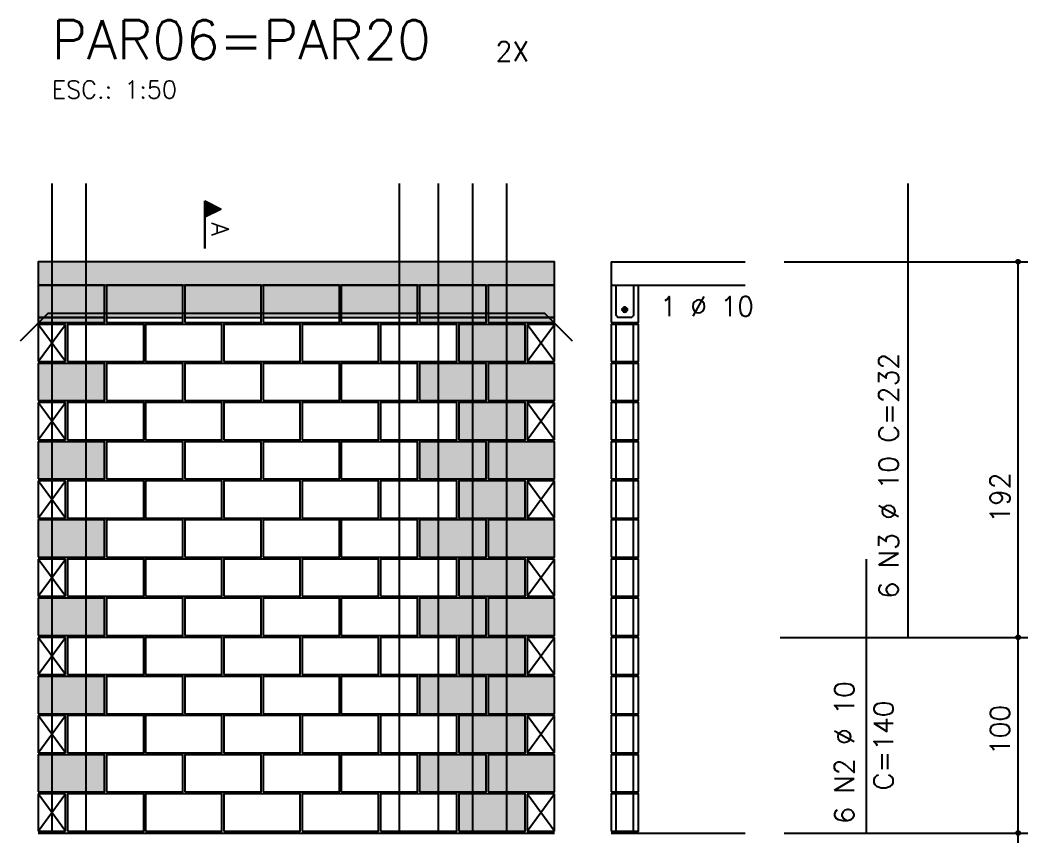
# Model space of a CAD drawing. Extents: x -2 to 121, y -2 to 61.
# Drawn here: x 35.12 to 45.42, y 27.51 to 35.92 of the extents above; entities that cross this region are included whole.
import ezdxf

# ---------------------------------------------------------------- set-up
doc = ezdxf.new("R2010")
doc.units = 0
doc.header["$MEASUREMENT"] = 0
for name, color, linetype in [('PENA_01', 1, 'CONTINUOUS'), ('PENA_02', 2, 'CONTINUOUS'), ('PENA_03', 3, 'CONTINUOUS'), ('PENA_05', 5, 'CONTINUOUS'), ('PENA_06', 6, 'CONTINUOUS'), ('PENA_09', 254, 'CONTINUOUS'), ('PENA_11', 252, 'CONTINUOUS'), ('PENA_21', 100, 'CONTINUOUS')]:
    doc.layers.add(name, color=color, linetype=linetype)
doc.styles.get("Standard").update_dxf_attribs({"font": 'ROMANS.SHX'})

msp = doc.modelspace()

# ---------------------------------------------------------------- linework, layer by layer
at = {"layer": 'PENA_01', "linetype": 'Continuous'}
for p, q in [((35.301743, 32.882812), (35.981743, 32.882812)), ((36.001743, 32.882812), (36.781743, 32.882812)), ((36.801743, 32.882812), (37.581743, 32.882812)), ((37.601743, 32.882812), (38.381743, 32.882812)), ((38.401743, 32.882812), (39.181743, 32.882812)), ((39.201743, 32.882812), (39.881743, 32.882812)), ((39.901743, 32.882812), (40.581743, 32.882812))]:
    msp.add_line(p, q, dxfattribs=at)
at = {"layer": 'PENA_02', "linetype": 'Continuous'}
for p, q in [((35.581743, 32.812812), (35.301743, 32.812812)), ((35.301743, 32.812812), (35.301743, 32.432812)), ((35.581743, 32.432812), (35.581743, 32.812812)), ((40.581743, 32.812812), (40.301743, 32.812812)), ((40.301743, 32.812812), (40.301743, 32.432812)), ((40.581743, 32.432812), (40.581743, 32.812812)), ((35.301743, 32.432812), (35.581743, 32.432812)), ((40.301743, 32.432812), (40.581743, 32.432812)), ((35.581743, 32.012812), (35.301743, 32.012812)), ((35.301743, 32.012812), (35.301743, 31.632812)), ((35.581743, 31.632812), (35.581743, 32.012812)), ((40.581743, 32.012812), (40.301743, 32.012812)), ((40.301743, 32.012812), (40.301743, 31.632812)), ((40.581743, 31.632812), (40.581743, 32.012812)), ((35.301743, 31.632812), (35.581743, 31.632812)), ((40.301743, 31.632812), (40.581743, 31.632812)), ((35.581743, 31.212812), (35.301743, 31.212812)), ((35.301743, 31.212812), (35.301743, 30.832812)), ((35.581743, 30.832812), (35.581743, 31.212812)), ((40.581743, 31.212812), (40.301743, 31.212812)), ((40.301743, 31.212812), (40.301743, 30.832812)), ((40.581743, 30.832812), (40.581743, 31.212812)), ((35.301743, 30.832812), (35.581743, 30.832812)), ((40.301743, 30.832812), (40.581743, 30.832812)), ((35.581743, 30.412812), (35.301743, 30.412812)), ((35.301743, 30.412812), (35.301743, 30.032812)), ((35.581743, 30.032812), (35.581743, 30.412812)), ((40.581743, 30.412812), (40.301743, 30.412812)), ((40.301743, 30.412812), (40.301743, 30.032812)), ((40.581743, 30.032812), (40.581743, 30.412812)), ((35.301743, 30.032812), (35.581743, 30.032812)), ((40.301743, 30.032812), (40.581743, 30.032812)), ((35.581743, 29.612812), (35.301743, 29.612812)), ((35.301743, 29.612812), (35.301743, 29.232812)), ((35.581743, 29.232812), (35.581743, 29.612812)), ((40.581743, 29.612812), (40.301743, 29.612812)), ((40.301743, 29.612812), (40.301743, 29.232812)), ((40.581743, 29.232812), (40.581743, 29.612812)), ((35.301743, 29.232812), (35.581743, 29.232812)), ((40.301743, 29.232812), (40.581743, 29.232812)), ((35.581743, 28.812812), (35.301743, 28.812812)), ((35.301743, 28.812812), (35.301743, 28.432812)), ((35.581743, 28.432812), (35.581743, 28.812812)), ((40.581743, 28.812812), (40.301743, 28.812812)), ((40.301743, 28.812812), (40.301743, 28.432812)), ((40.581743, 28.432812), (40.581743, 28.812812)), ((35.301743, 28.432812), (35.581743, 28.432812)), ((40.301743, 28.432812), (40.581743, 28.432812)), ((35.581743, 28.012812), (35.301743, 28.012812)), ((35.301743, 28.012812), (35.301743, 27.632812)), ((35.581743, 27.632812), (35.581743, 28.012812)), ((40.581743, 28.012812), (40.301743, 28.012812)), ((40.301743, 28.012812), (40.301743, 27.632812)), ((40.581743, 27.632812), (40.581743, 28.012812)), ((35.301743, 27.632812), (35.581743, 27.632812)), ((35.301743, 27.612812), (40.581743, 27.612812)), ((40.301743, 27.632812), (40.581743, 27.632812))]:
    msp.add_line(p, q, dxfattribs=at)
for points in [[(35.301743, 33.212812), (40.581743, 33.212812), (40.581743, 33.452812), (35.301743, 33.452812), (35.301743, 33.212812)], [(35.301743, 32.832812), (35.981743, 32.832812), (35.981743, 33.212812), (35.301743, 33.212812), (35.301743, 32.832812)], [(36.001743, 32.832812), (36.781743, 32.832812), (36.781743, 33.212812), (36.001743, 33.212812), (36.001743, 32.832812)], [(36.801743, 32.832812), (37.581743, 32.832812), (37.581743, 33.212812), (36.801743, 33.212812), (36.801743, 32.832812)], [(37.601743, 32.832812), (38.381743, 32.832812), (38.381743, 33.212812), (37.601743, 33.212812), (37.601743, 32.832812)], [(38.401743, 32.832812), (39.181743, 32.832812), (39.181743, 33.212812), (38.401743, 33.212812), (38.401743, 32.832812)], [(39.201743, 32.832812), (39.881743, 32.832812), (39.881743, 33.212812), (39.201743, 33.212812), (39.201743, 32.832812)], [(39.901743, 32.832812), (40.581743, 32.832812), (40.581743, 33.212812), (39.901743, 33.212812), (39.901743, 32.832812)], [(35.601743, 32.432812), (36.381743, 32.432812), (36.381743, 32.812812), (35.601743, 32.812812), (35.601743, 32.432812)], [(36.401743, 32.432812), (37.181743, 32.432812), (37.181743, 32.812812), (36.401743, 32.812812), (36.401743, 32.432812)], [(37.201743, 32.432812), (37.981743, 32.432812), (37.981743, 32.812812), (37.201743, 32.812812), (37.201743, 32.432812)], [(38.001743, 32.432812), (38.781743, 32.432812), (38.781743, 32.812812), (38.001743, 32.812812), (38.001743, 32.432812)], [(38.801743, 32.432812), (39.581743, 32.432812), (39.581743, 32.812812), (38.801743, 32.812812), (38.801743, 32.432812)], [(39.601743, 32.432812), (40.281743, 32.432812), (40.281743, 32.812812), (39.601743, 32.812812), (39.601743, 32.432812)], [(35.301743, 32.032812), (35.981743, 32.032812), (35.981743, 32.412812), (35.301743, 32.412812), (35.301743, 32.032812)], [(36.001743, 32.032812), (36.781743, 32.032812), (36.781743, 32.412812), (36.001743, 32.412812), (36.001743, 32.032812)], [(36.801743, 32.032812), (37.581743, 32.032812), (37.581743, 32.412812), (36.801743, 32.412812), (36.801743, 32.032812)], [(37.601743, 32.032812), (38.381743, 32.032812), (38.381743, 32.412812), (37.601743, 32.412812), (37.601743, 32.032812)], [(38.401743, 32.032812), (39.181743, 32.032812), (39.181743, 32.412812), (38.401743, 32.412812), (38.401743, 32.032812)], [(39.201743, 32.032812), (39.881743, 32.032812), (39.881743, 32.412812), (39.201743, 32.412812), (39.201743, 32.032812)], [(39.901743, 32.032812), (40.581743, 32.032812), (40.581743, 32.412812), (39.901743, 32.412812), (39.901743, 32.032812)], [(35.601743, 31.632812), (36.381743, 31.632812), (36.381743, 32.012812), (35.601743, 32.012812), (35.601743, 31.632812)], [(36.401743, 31.632812), (37.181743, 31.632812), (37.181743, 32.012812), (36.401743, 32.012812), (36.401743, 31.632812)], [(37.201743, 31.632812), (37.981743, 31.632812), (37.981743, 32.012812), (37.201743, 32.012812), (37.201743, 31.632812)], [(38.001743, 31.632812), (38.781743, 31.632812), (38.781743, 32.012812), (38.001743, 32.012812), (38.001743, 31.632812)], [(38.801743, 31.632812), (39.581743, 31.632812), (39.581743, 32.012812), (38.801743, 32.012812), (38.801743, 31.632812)], [(39.601743, 31.632812), (40.281743, 31.632812), (40.281743, 32.012812), (39.601743, 32.012812), (39.601743, 31.632812)], [(35.301743, 31.232812), (35.981743, 31.232812), (35.981743, 31.612812), (35.301743, 31.612812), (35.301743, 31.232812)], [(36.001743, 31.232812), (36.781743, 31.232812), (36.781743, 31.612812), (36.001743, 31.612812), (36.001743, 31.232812)], [(36.801743, 31.232812), (37.581743, 31.232812), (37.581743, 31.612812), (36.801743, 31.612812), (36.801743, 31.232812)], [(37.601743, 31.232812), (38.381743, 31.232812), (38.381743, 31.612812), (37.601743, 31.612812), (37.601743, 31.232812)], [(38.401743, 31.232812), (39.181743, 31.232812), (39.181743, 31.612812), (38.401743, 31.612812), (38.401743, 31.232812)], [(39.201743, 31.232812), (39.881743, 31.232812), (39.881743, 31.612812), (39.201743, 31.612812), (39.201743, 31.232812)], [(39.901743, 31.232812), (40.581743, 31.232812), (40.581743, 31.612812), (39.901743, 31.612812), (39.901743, 31.232812)], [(35.601743, 30.832812), (36.381743, 30.832812), (36.381743, 31.212812), (35.601743, 31.212812), (35.601743, 30.832812)], [(36.401743, 30.832812), (37.181743, 30.832812), (37.181743, 31.212812), (36.401743, 31.212812), (36.401743, 30.832812)], [(37.201743, 30.832812), (37.981743, 30.832812), (37.981743, 31.212812), (37.201743, 31.212812), (37.201743, 30.832812)], [(38.001743, 30.832812), (38.781743, 30.832812), (38.781743, 31.212812), (38.001743, 31.212812), (38.001743, 30.832812)], [(38.801743, 30.832812), (39.581743, 30.832812), (39.581743, 31.212812), (38.801743, 31.212812), (38.801743, 30.832812)], [(39.601743, 30.832812), (40.281743, 30.832812), (40.281743, 31.212812), (39.601743, 31.212812), (39.601743, 30.832812)], [(35.301743, 30.432812), (35.981743, 30.432812), (35.981743, 30.812812), (35.301743, 30.812812), (35.301743, 30.432812)], [(36.001743, 30.432812), (36.781743, 30.432812), (36.781743, 30.812812), (36.001743, 30.812812), (36.001743, 30.432812)], [(36.801743, 30.432812), (37.581743, 30.432812), (37.581743, 30.812812), (36.801743, 30.812812), (36.801743, 30.432812)], [(37.601743, 30.432812), (38.381743, 30.432812), (38.381743, 30.812812), (37.601743, 30.812812), (37.601743, 30.432812)], [(38.401743, 30.432812), (39.181743, 30.432812), (39.181743, 30.812812), (38.401743, 30.812812), (38.401743, 30.432812)], [(39.201743, 30.432812), (39.881743, 30.432812), (39.881743, 30.812812), (39.201743, 30.812812), (39.201743, 30.432812)], [(39.901743, 30.432812), (40.581743, 30.432812), (40.581743, 30.812812), (39.901743, 30.812812), (39.901743, 30.432812)], [(35.601743, 30.032812), (36.381743, 30.032812), (36.381743, 30.412812), (35.601743, 30.412812), (35.601743, 30.032812)], [(36.401743, 30.032812), (37.181743, 30.032812), (37.181743, 30.412812), (36.401743, 30.412812), (36.401743, 30.032812)], [(37.201743, 30.032812), (37.981743, 30.032812), (37.981743, 30.412812), (37.201743, 30.412812), (37.201743, 30.032812)], [(38.001743, 30.032812), (38.781743, 30.032812), (38.781743, 30.412812), (38.001743, 30.412812), (38.001743, 30.032812)], [(38.801743, 30.032812), (39.581743, 30.032812), (39.581743, 30.412812), (38.801743, 30.412812), (38.801743, 30.032812)], [(39.601743, 30.032812), (40.281743, 30.032812), (40.281743, 30.412812), (39.601743, 30.412812), (39.601743, 30.032812)], [(35.301743, 29.632812), (35.981743, 29.632812), (35.981743, 30.012812), (35.301743, 30.012812), (35.301743, 29.632812)], [(36.001743, 29.632812), (36.781743, 29.632812), (36.781743, 30.012812), (36.001743, 30.012812), (36.001743, 29.632812)], [(36.801743, 29.632812), (37.581743, 29.632812), (37.581743, 30.012812), (36.801743, 30.012812), (36.801743, 29.632812)], [(37.601743, 29.632812), (38.381743, 29.632812), (38.381743, 30.012812), (37.601743, 30.012812), (37.601743, 29.632812)], [(38.401743, 29.632812), (39.181743, 29.632812), (39.181743, 30.012812), (38.401743, 30.012812), (38.401743, 29.632812)], [(39.201743, 29.632812), (39.881743, 29.632812), (39.881743, 30.012812), (39.201743, 30.012812), (39.201743, 29.632812)], [(39.901743, 29.632812), (40.581743, 29.632812), (40.581743, 30.012812), (39.901743, 30.012812), (39.901743, 29.632812)], [(35.601743, 29.232812), (36.381743, 29.232812), (36.381743, 29.612812), (35.601743, 29.612812), (35.601743, 29.232812)], [(36.401743, 29.232812), (37.181743, 29.232812), (37.181743, 29.612812), (36.401743, 29.612812), (36.401743, 29.232812)], [(37.201743, 29.232812), (37.981743, 29.232812), (37.981743, 29.612812), (37.201743, 29.612812), (37.201743, 29.232812)], [(38.001743, 29.232812), (38.781743, 29.232812), (38.781743, 29.612812), (38.001743, 29.612812), (38.001743, 29.232812)], [(38.801743, 29.232812), (39.581743, 29.232812), (39.581743, 29.612812), (38.801743, 29.612812), (38.801743, 29.232812)], [(39.601743, 29.232812), (40.281743, 29.232812), (40.281743, 29.612812), (39.601743, 29.612812), (39.601743, 29.232812)], [(35.301743, 28.832812), (35.981743, 28.832812), (35.981743, 29.212812), (35.301743, 29.212812), (35.301743, 28.832812)], [(36.001743, 28.832812), (36.781743, 28.832812), (36.781743, 29.212812), (36.001743, 29.212812), (36.001743, 28.832812)], [(36.801743, 28.832812), (37.581743, 28.832812), (37.581743, 29.212812), (36.801743, 29.212812), (36.801743, 28.832812)], [(37.601743, 28.832812), (38.381743, 28.832812), (38.381743, 29.212812), (37.601743, 29.212812), (37.601743, 28.832812)], [(38.401743, 28.832812), (39.181743, 28.832812), (39.181743, 29.212812), (38.401743, 29.212812), (38.401743, 28.832812)], [(39.201743, 28.832812), (39.881743, 28.832812), (39.881743, 29.212812), (39.201743, 29.212812), (39.201743, 28.832812)], [(39.901743, 28.832812), (40.581743, 28.832812), (40.581743, 29.212812), (39.901743, 29.212812), (39.901743, 28.832812)], [(35.601743, 28.432812), (36.381743, 28.432812), (36.381743, 28.812812), (35.601743, 28.812812), (35.601743, 28.432812)], [(36.401743, 28.432812), (37.181743, 28.432812), (37.181743, 28.812812), (36.401743, 28.812812), (36.401743, 28.432812)], [(37.201743, 28.432812), (37.981743, 28.432812), (37.981743, 28.812812), (37.201743, 28.812812), (37.201743, 28.432812)], [(38.001743, 28.432812), (38.781743, 28.432812), (38.781743, 28.812812), (38.001743, 28.812812), (38.001743, 28.432812)], [(38.801743, 28.432812), (39.581743, 28.432812), (39.581743, 28.812812), (38.801743, 28.812812), (38.801743, 28.432812)], [(39.601743, 28.432812), (40.281743, 28.432812), (40.281743, 28.812812), (39.601743, 28.812812), (39.601743, 28.432812)], [(35.301743, 28.032812), (35.981743, 28.032812), (35.981743, 28.412812), (35.301743, 28.412812), (35.301743, 28.032812)], [(36.001743, 28.032812), (36.781743, 28.032812), (36.781743, 28.412812), (36.001743, 28.412812), (36.001743, 28.032812)], [(36.801743, 28.032812), (37.581743, 28.032812), (37.581743, 28.412812), (36.801743, 28.412812), (36.801743, 28.032812)], [(37.601743, 28.032812), (38.381743, 28.032812), (38.381743, 28.412812), (37.601743, 28.412812), (37.601743, 28.032812)], [(38.401743, 28.032812), (39.181743, 28.032812), (39.181743, 28.412812), (38.401743, 28.412812), (38.401743, 28.032812)], [(39.201743, 28.032812), (39.881743, 28.032812), (39.881743, 28.412812), (39.201743, 28.412812), (39.201743, 28.032812)], [(39.901743, 28.032812), (40.581743, 28.032812), (40.581743, 28.412812), (39.901743, 28.412812), (39.901743, 28.032812)], [(35.601743, 27.632812), (36.381743, 27.632812), (36.381743, 28.012812), (35.601743, 28.012812), (35.601743, 27.632812)], [(36.401743, 27.632812), (37.181743, 27.632812), (37.181743, 28.012812), (36.401743, 28.012812), (36.401743, 27.632812)], [(37.201743, 27.632812), (37.981743, 27.632812), (37.981743, 28.012812), (37.201743, 28.012812), (37.201743, 27.632812)], [(38.001743, 27.632812), (38.781743, 27.632812), (38.781743, 28.012812), (38.001743, 28.012812), (38.001743, 27.632812)], [(38.801743, 27.632812), (39.581743, 27.632812), (39.581743, 28.012812), (38.801743, 28.012812), (38.801743, 27.632812)], [(39.601743, 27.632812), (40.281743, 27.632812), (40.281743, 28.012812), (39.601743, 28.012812), (39.601743, 27.632812)]]:
    msp.add_lwpolyline(points, dxfattribs=at)
for centre, radius in [((45.319794, 33.452812), 0.02), ((45.319794, 33.452812), 0.01), ((45.319794, 29.612812), 0.02), ((45.319794, 29.612812), 0.01), ((45.319794, 27.612812), 0.02), ((45.319794, 27.612812), 0.01)]:
    msp.add_circle(centre, radius, dxfattribs=at)
at = {"layer": 'PENA_03', "linetype": 'Continuous'}
for p, q in [((37.006273, 33.587919), (37.006273, 34.074301)), ((37.006273, 34.074301), (37.172206, 33.991335)), ((37.006968, 34.073173), (37.170645, 33.991335)), ((37.006969, 34.073173), (37.006969, 33.909496)), ((37.019037, 34.067919), (37.019037, 33.91475)), ((37.031801, 34.061537), (37.031801, 33.921132)), ((37.044565, 34.055155), (37.044565, 33.927514)), ((37.057329, 34.048773), (37.057329, 33.933896)), ((37.070093, 34.042391), (37.070093, 33.940278)), ((37.082857, 34.036009), (37.082857, 33.94666)), ((37.095621, 34.029627), (37.095621, 33.953042)), ((37.108385, 34.023245), (37.108385, 33.959424)), ((37.121149, 34.016863), (37.121149, 33.965806)), ((37.133913, 34.010481), (37.133913, 33.972188)), ((37.146678, 34.004099), (37.146678, 33.97857)), ((37.159442, 33.997717), (37.159442, 33.984953)), ((37.172206, 33.991335), (37.006968, 33.908716)), ((37.170645, 33.991335), (37.006969, 33.909496)), ((37.006969, 33.908716), (37.006969, 33.587919)), ((41.159799, 33.452812), (41.159799, 32.832812)), ((41.159799, 33.452812), (42.530478, 33.452812)), ((42.930478, 33.452812), (45.419794, 33.452812)), ((45.319794, 27.512279), (45.319794, 33.452812)), ((41.159799, 33.212812), (42.530478, 33.212812)), ((35.301743, 32.432812), (35.581743, 32.812812)), ((35.581743, 32.432812), (35.301743, 32.812812)), ((40.301743, 32.432812), (40.581743, 32.812812)), ((40.581743, 32.432812), (40.301743, 32.812812)), ((41.209799, 32.432812), (41.209799, 32.812812)), ((41.389799, 32.432812), (41.389799, 32.812812)), ((41.209799, 32.032812), (41.209799, 32.412812)), ((41.389799, 32.032812), (41.389799, 32.412812)), ((35.301743, 31.632812), (35.581743, 32.012812)), ((35.581743, 31.632812), (35.301743, 32.012812)), ((40.301743, 31.632812), (40.581743, 32.012812)), ((40.581743, 31.632812), (40.301743, 32.012812)), ((41.209799, 31.632812), (41.209799, 32.012812)), ((41.389799, 31.632812), (41.389799, 32.012812)), ((41.209799, 31.232812), (41.209799, 31.612812)), ((41.389799, 31.232812), (41.389799, 31.612812)), ((35.301743, 30.832812), (35.581743, 31.212812)), ((35.581743, 30.832812), (35.301743, 31.212812)), ((40.301743, 30.832812), (40.581743, 31.212812)), ((40.581743, 30.832812), (40.301743, 31.212812)), ((41.209799, 30.832812), (41.209799, 31.212812)), ((41.389799, 30.832812), (41.389799, 31.212812)), ((41.209799, 30.432812), (41.209799, 30.812812)), ((41.389799, 30.432812), (41.389799, 30.812812)), ((35.301743, 30.032812), (35.581743, 30.412812)), ((35.581743, 30.032812), (35.301743, 30.412812)), ((40.301743, 30.032812), (40.581743, 30.412812)), ((40.581743, 30.032812), (40.301743, 30.412812)), ((41.209799, 30.032812), (41.209799, 30.412812)), ((41.389799, 30.032812), (41.389799, 30.412812)), ((41.209799, 29.632812), (41.209799, 30.012812)), ((41.389799, 29.632812), (41.389799, 30.012812)), ((35.301743, 29.232812), (35.581743, 29.612812)), ((35.581743, 29.232812), (35.301743, 29.612812)), ((40.301743, 29.232812), (40.581743, 29.612812)), ((40.581743, 29.232812), (40.301743, 29.612812)), ((41.209799, 29.232812), (41.209799, 29.612812)), ((41.389799, 29.232812), (41.389799, 29.612812)), ((42.888547, 29.612812), (45.419794, 29.612812)), ((41.209799, 28.832812), (41.209799, 29.212812)), ((41.389799, 28.832812), (41.389799, 29.212812)), ((35.301743, 28.432812), (35.581743, 28.812812)), ((35.581743, 28.432812), (35.301743, 28.812812)), ((40.301743, 28.432812), (40.581743, 28.812812)), ((40.581743, 28.432812), (40.301743, 28.812812)), ((41.209799, 28.432812), (41.209799, 28.812812)), ((41.389799, 28.432812), (41.389799, 28.812812)), ((41.209799, 28.032812), (41.209799, 28.412812)), ((41.389799, 28.032812), (41.389799, 28.412812)), ((35.301743, 27.632812), (35.581743, 28.012812)), ((35.581743, 27.632812), (35.301743, 28.012812)), ((40.301743, 27.632812), (40.581743, 28.012812)), ((40.581743, 27.632812), (40.301743, 28.012812)), ((41.209799, 27.632812), (41.209799, 28.012812)), ((41.389799, 27.632812), (41.389799, 28.012812)), ((41.159799, 27.612812), (42.530478, 27.612812)), ((42.930478, 27.612812), (45.419794, 27.612812))]:
    msp.add_line(p, q, dxfattribs=at)
for points in [[(41.159799, 32.832812), (41.439799, 32.832812), (41.439799, 33.212812)], [(41.389799, 33.212812), (41.389799, 32.902812), (41.369799, 32.882812), (41.229799, 32.882812), (41.209799, 32.902812), (41.209799, 33.212812)], [(41.324348, 32.963802), (41.322186, 32.97397), (41.316076, 32.982381), (41.307073, 32.987578), (41.296735, 32.988665), (41.286848, 32.985453), (41.279122, 32.978497), (41.274894, 32.969), (41.274894, 32.958604), (41.279122, 32.949107), (41.286848, 32.942151), (41.296735, 32.938939), (41.307073, 32.940026), (41.316076, 32.945223), (41.322186, 32.953634), (41.324348, 32.963802)], [(41.159799, 32.432812), (41.439799, 32.432812), (41.439799, 32.812812), (41.159799, 32.812812), (41.159799, 32.432812)], [(41.159799, 32.032812), (41.439799, 32.032812), (41.439799, 32.412812), (41.159799, 32.412812), (41.159799, 32.032812)], [(41.159799, 31.632812), (41.439799, 31.632812), (41.439799, 32.012812), (41.159799, 32.012812), (41.159799, 31.632812)], [(41.159799, 31.232812), (41.439799, 31.232812), (41.439799, 31.612812), (41.159799, 31.612812), (41.159799, 31.232812)], [(41.159799, 30.832812), (41.439799, 30.832812), (41.439799, 31.212812), (41.159799, 31.212812), (41.159799, 30.832812)], [(41.159799, 30.432812), (41.439799, 30.432812), (41.439799, 30.812812), (41.159799, 30.812812), (41.159799, 30.432812)], [(41.159799, 30.032812), (41.439799, 30.032812), (41.439799, 30.412812), (41.159799, 30.412812), (41.159799, 30.032812)], [(41.159799, 29.632812), (41.439799, 29.632812), (41.439799, 30.012812), (41.159799, 30.012812), (41.159799, 29.632812)], [(41.159799, 29.232812), (41.439799, 29.232812), (41.439799, 29.612812), (41.159799, 29.612812), (41.159799, 29.232812)], [(41.159799, 28.832812), (41.439799, 28.832812), (41.439799, 29.212812), (41.159799, 29.212812), (41.159799, 28.832812)], [(41.159799, 28.432812), (41.439799, 28.432812), (41.439799, 28.812812), (41.159799, 28.812812), (41.159799, 28.432812)], [(41.159799, 28.032812), (41.439799, 28.032812), (41.439799, 28.412812), (41.159799, 28.412812), (41.159799, 28.032812)], [(41.159799, 27.632812), (41.439799, 27.632812), (41.439799, 28.012812), (41.159799, 28.012812), (41.159799, 27.632812)]]:
    msp.add_lwpolyline(points, dxfattribs=at)
msp.add_circle((41.299348, 32.963802), 0.025, dxfattribs=at)
for points in [[(41.324348, 32.963802), (41.279122, 32.978497), (41.274894, 32.969)], [(41.324348, 32.963802), (41.274894, 32.969), (41.274894, 32.958604)], [(41.324348, 32.963802), (41.274894, 32.958604), (41.279122, 32.949107)], [(41.324348, 32.963802), (41.286848, 32.985453), (41.275855, 32.972352)], [(41.324348, 32.963802), (41.275855, 32.972352), (41.275855, 32.955251)], [(41.324348, 32.963802), (41.275855, 32.955251), (41.286848, 32.942151)], [(41.324348, 32.963802), (41.286848, 32.985453), (41.279122, 32.978497)], [(41.324348, 32.963802), (41.279122, 32.949107), (41.286848, 32.942151)], [(41.324348, 32.963802), (41.296735, 32.988665), (41.286848, 32.985453)], [(41.324348, 32.963802), (41.303689, 32.988422), (41.286848, 32.985453)], [(41.324348, 32.963802), (41.286848, 32.942151), (41.303689, 32.939182)], [(41.324348, 32.963802), (41.286848, 32.942151), (41.296735, 32.938939)], [(41.324348, 32.963802), (41.307073, 32.987578), (41.296735, 32.988665)], [(41.324348, 32.963802), (41.296735, 32.938939), (41.307073, 32.940026)], [(41.324348, 32.963802), (41.318499, 32.979872), (41.303689, 32.988422)], [(41.324348, 32.963802), (41.303689, 32.939182), (41.318499, 32.947732)], [(41.324348, 32.963802), (41.316076, 32.982381), (41.307073, 32.987578)], [(41.324348, 32.963802), (41.307073, 32.940026), (41.316076, 32.945223)], [(41.324348, 32.963802), (41.322186, 32.97397), (41.316076, 32.982381)], [(41.324348, 32.963802), (41.316076, 32.945223), (41.322186, 32.953634)], [(41.324348, 32.963802), (41.318499, 32.947732), (41.324348, 32.963802)], [(41.324348, 32.963802), (41.322186, 32.953634), (41.324348, 32.963802)]]:
    msp.add_solid(points, dxfattribs=at)
at = {"layer": 'PENA_05', "linetype": 'Continuous'}
for p, q in [((44.196044, 29.612812), (44.196044, 34.252812)), ((35.401743, 32.922812), (35.118901, 32.639969)), ((40.481743, 32.922812), (35.401743, 32.922812)), ((40.764586, 32.639969), (40.481743, 32.922812)), ((43.77012, 27.612812), (43.77012, 30.412812))]:
    msp.add_line(p, q, dxfattribs=at)
for points in [[(35.441743, 34.252812), (35.441743, 27.612812)], [(35.791743, 34.252812), (35.791743, 27.612812)], [(38.991743, 34.252812), (38.991743, 27.612812)], [(39.391743, 34.252812), (39.391743, 27.612812)], [(39.741743, 34.252812), (39.741743, 27.612812)], [(40.091743, 34.252812), (40.091743, 27.612812)]]:
    msp.add_lwpolyline(points, dxfattribs=at)
at = {"layer": 'PENA_09', "linetype": 'Continuous'}
for points in [[(35.301743, 32.882812), (35.981743, 32.882812), (35.981743, 33.212812), (35.301743, 33.212812), (35.301743, 32.882812)], [(36.001743, 32.882812), (36.781743, 32.882812), (36.781743, 33.212812), (36.001743, 33.212812), (36.001743, 32.882812)], [(36.801743, 32.882812), (37.581743, 32.882812), (37.581743, 33.212812), (36.801743, 33.212812), (36.801743, 32.882812)], [(37.601743, 32.882812), (38.381743, 32.882812), (38.381743, 33.212812), (37.601743, 33.212812), (37.601743, 32.882812)], [(38.401743, 32.882812), (39.181743, 32.882812), (39.181743, 33.212812), (38.401743, 33.212812), (38.401743, 32.882812)], [(39.201743, 32.882812), (39.881743, 32.882812), (39.881743, 33.212812), (39.201743, 33.212812), (39.201743, 32.882812)], [(39.901743, 32.882812), (40.581743, 32.882812), (40.581743, 33.212812), (39.901743, 33.212812), (39.901743, 32.882812)]]:
    msp.add_lwpolyline(points, dxfattribs=at)
for points in [[(35.301743, 32.882812), (35.981743, 32.882812), (35.981743, 33.212812)], [(35.301743, 32.882812), (35.981743, 33.212812), (35.301743, 33.212812)], [(35.301743, 32.882812), (35.301743, 33.212812), (35.301743, 32.882812)], [(36.001743, 32.882812), (36.781743, 32.882812), (36.781743, 33.212812)], [(36.001743, 32.882812), (36.781743, 33.212812), (36.001743, 33.212812)], [(36.001743, 32.882812), (36.001743, 33.212812), (36.001743, 32.882812)], [(36.801743, 32.882812), (37.581743, 32.882812), (37.581743, 33.212812)], [(36.801743, 32.882812), (37.581743, 33.212812), (36.801743, 33.212812)], [(36.801743, 32.882812), (36.801743, 33.212812), (36.801743, 32.882812)], [(37.601743, 32.882812), (38.381743, 32.882812), (38.381743, 33.212812)], [(37.601743, 32.882812), (38.381743, 33.212812), (37.601743, 33.212812)], [(37.601743, 32.882812), (37.601743, 33.212812), (37.601743, 32.882812)], [(38.401743, 32.882812), (39.181743, 32.882812), (39.181743, 33.212812)], [(38.401743, 32.882812), (39.181743, 33.212812), (38.401743, 33.212812)], [(38.401743, 32.882812), (38.401743, 33.212812), (38.401743, 32.882812)], [(39.201743, 32.882812), (39.881743, 32.882812), (39.881743, 33.212812)], [(39.201743, 32.882812), (39.881743, 33.212812), (39.201743, 33.212812)], [(39.201743, 32.882812), (39.201743, 33.212812), (39.201743, 32.882812)], [(39.901743, 32.882812), (40.581743, 32.882812), (40.581743, 33.212812)], [(39.901743, 32.882812), (40.581743, 33.212812), (39.901743, 33.212812)], [(39.901743, 32.882812), (39.901743, 33.212812), (39.901743, 32.882812)]]:
    msp.add_solid(points, dxfattribs=at)
at = {"layer": 'PENA_11', "linetype": 'Continuous'}
for points in [[(35.301743, 33.212812), (40.581743, 33.212812), (40.581743, 33.452812)], [(35.301743, 33.212812), (40.581743, 33.452812), (35.301743, 33.452812)], [(35.301743, 33.212812), (35.301743, 33.452812), (35.301743, 33.212812)]]:
    msp.add_solid(points, dxfattribs=at)
at = {"layer": 'PENA_21', "linetype": 'Continuous'}
for points in [[(35.301743, 32.832812), (35.981743, 32.832812), (35.981743, 32.882812), (35.301743, 32.882812), (35.301743, 32.832812)], [(39.201743, 32.832812), (39.881743, 32.832812), (39.881743, 32.882812), (39.201743, 32.882812), (39.201743, 32.832812)], [(39.901743, 32.832812), (40.581743, 32.832812), (40.581743, 32.882812), (39.901743, 32.882812), (39.901743, 32.832812)], [(39.601743, 32.432812), (40.281743, 32.432812), (40.281743, 32.812812), (39.601743, 32.812812), (39.601743, 32.432812)], [(35.301743, 32.032812), (35.981743, 32.032812), (35.981743, 32.412812), (35.301743, 32.412812), (35.301743, 32.032812)], [(39.201743, 32.032812), (39.881743, 32.032812), (39.881743, 32.412812), (39.201743, 32.412812), (39.201743, 32.032812)], [(39.901743, 32.032812), (40.581743, 32.032812), (40.581743, 32.412812), (39.901743, 32.412812), (39.901743, 32.032812)], [(39.601743, 31.632812), (40.281743, 31.632812), (40.281743, 32.012812), (39.601743, 32.012812), (39.601743, 31.632812)], [(35.301743, 31.232812), (35.981743, 31.232812), (35.981743, 31.612812), (35.301743, 31.612812), (35.301743, 31.232812)], [(39.201743, 31.232812), (39.881743, 31.232812), (39.881743, 31.612812), (39.201743, 31.612812), (39.201743, 31.232812)], [(39.901743, 31.232812), (40.581743, 31.232812), (40.581743, 31.612812), (39.901743, 31.612812), (39.901743, 31.232812)], [(39.601743, 30.832812), (40.281743, 30.832812), (40.281743, 31.212812), (39.601743, 31.212812), (39.601743, 30.832812)], [(35.301743, 30.432812), (35.981743, 30.432812), (35.981743, 30.812812), (35.301743, 30.812812), (35.301743, 30.432812)], [(39.201743, 30.432812), (39.881743, 30.432812), (39.881743, 30.812812), (39.201743, 30.812812), (39.201743, 30.432812)], [(39.901743, 30.432812), (40.581743, 30.432812), (40.581743, 30.812812), (39.901743, 30.812812), (39.901743, 30.432812)], [(39.601743, 30.032812), (40.281743, 30.032812), (40.281743, 30.412812), (39.601743, 30.412812), (39.601743, 30.032812)], [(35.301743, 29.632812), (35.981743, 29.632812), (35.981743, 30.012812), (35.301743, 30.012812), (35.301743, 29.632812)], [(39.201743, 29.632812), (39.881743, 29.632812), (39.881743, 30.012812), (39.201743, 30.012812), (39.201743, 29.632812)], [(39.901743, 29.632812), (40.581743, 29.632812), (40.581743, 30.012812), (39.901743, 30.012812), (39.901743, 29.632812)], [(39.601743, 29.232812), (40.281743, 29.232812), (40.281743, 29.612812), (39.601743, 29.612812), (39.601743, 29.232812)], [(35.301743, 28.832812), (35.981743, 28.832812), (35.981743, 29.212812), (35.301743, 29.212812), (35.301743, 28.832812)], [(39.201743, 28.832812), (39.881743, 28.832812), (39.881743, 29.212812), (39.201743, 29.212812), (39.201743, 28.832812)], [(39.901743, 28.832812), (40.581743, 28.832812), (40.581743, 29.212812), (39.901743, 29.212812), (39.901743, 28.832812)], [(39.601743, 28.432812), (40.281743, 28.432812), (40.281743, 28.812812), (39.601743, 28.812812), (39.601743, 28.432812)], [(35.301743, 28.032812), (35.981743, 28.032812), (35.981743, 28.412812), (35.301743, 28.412812), (35.301743, 28.032812)], [(39.201743, 28.032812), (39.881743, 28.032812), (39.881743, 28.412812), (39.201743, 28.412812), (39.201743, 28.032812)], [(39.901743, 28.032812), (40.581743, 28.032812), (40.581743, 28.412812), (39.901743, 28.412812), (39.901743, 28.032812)], [(39.601743, 27.632812), (40.281743, 27.632812), (40.281743, 28.012812), (39.601743, 28.012812), (39.601743, 27.632812)]]:
    msp.add_lwpolyline(points, dxfattribs=at)
for points in [[(35.301743, 32.832812), (35.981743, 32.832812), (35.981743, 32.882812)], [(35.301743, 32.832812), (35.981743, 32.882812), (35.301743, 32.882812)], [(35.301743, 32.832812), (35.301743, 32.882812), (35.301743, 32.832812)], [(39.201743, 32.832812), (39.881743, 32.832812), (39.881743, 32.882812)], [(39.201743, 32.832812), (39.881743, 32.882812), (39.201743, 32.882812)], [(39.201743, 32.832812), (39.201743, 32.882812), (39.201743, 32.832812)], [(39.901743, 32.832812), (40.581743, 32.832812), (40.581743, 32.882812)], [(39.901743, 32.832812), (40.581743, 32.882812), (39.901743, 32.882812)], [(39.901743, 32.832812), (39.901743, 32.882812), (39.901743, 32.832812)], [(39.601743, 32.432812), (40.281743, 32.432812), (40.281743, 32.812812)], [(39.601743, 32.432812), (40.281743, 32.812812), (39.601743, 32.812812)], [(39.601743, 32.432812), (39.601743, 32.812812), (39.601743, 32.432812)], [(35.301743, 32.032812), (35.981743, 32.032812), (35.981743, 32.412812)], [(35.301743, 32.032812), (35.981743, 32.412812), (35.301743, 32.412812)], [(35.301743, 32.032812), (35.301743, 32.412812), (35.301743, 32.032812)], [(39.201743, 32.032812), (39.881743, 32.032812), (39.881743, 32.412812)], [(39.201743, 32.032812), (39.881743, 32.412812), (39.201743, 32.412812)], [(39.201743, 32.032812), (39.201743, 32.412812), (39.201743, 32.032812)], [(39.901743, 32.032812), (40.581743, 32.032812), (40.581743, 32.412812)], [(39.901743, 32.032812), (40.581743, 32.412812), (39.901743, 32.412812)], [(39.901743, 32.032812), (39.901743, 32.412812), (39.901743, 32.032812)], [(39.601743, 31.632812), (40.281743, 31.632812), (40.281743, 32.012812)], [(39.601743, 31.632812), (40.281743, 32.012812), (39.601743, 32.012812)], [(39.601743, 31.632812), (39.601743, 32.012812), (39.601743, 31.632812)], [(35.301743, 31.232812), (35.981743, 31.232812), (35.981743, 31.612812)], [(35.301743, 31.232812), (35.981743, 31.612812), (35.301743, 31.612812)], [(35.301743, 31.232812), (35.301743, 31.612812), (35.301743, 31.232812)], [(39.201743, 31.232812), (39.881743, 31.232812), (39.881743, 31.612812)], [(39.201743, 31.232812), (39.881743, 31.612812), (39.201743, 31.612812)], [(39.201743, 31.232812), (39.201743, 31.612812), (39.201743, 31.232812)], [(39.901743, 31.232812), (40.581743, 31.232812), (40.581743, 31.612812)], [(39.901743, 31.232812), (40.581743, 31.612812), (39.901743, 31.612812)], [(39.901743, 31.232812), (39.901743, 31.612812), (39.901743, 31.232812)], [(39.601743, 30.832812), (40.281743, 30.832812), (40.281743, 31.212812)], [(39.601743, 30.832812), (40.281743, 31.212812), (39.601743, 31.212812)], [(39.601743, 30.832812), (39.601743, 31.212812), (39.601743, 30.832812)], [(35.301743, 30.432812), (35.981743, 30.432812), (35.981743, 30.812812)], [(35.301743, 30.432812), (35.981743, 30.812812), (35.301743, 30.812812)], [(35.301743, 30.432812), (35.301743, 30.812812), (35.301743, 30.432812)], [(39.201743, 30.432812), (39.881743, 30.432812), (39.881743, 30.812812)], [(39.201743, 30.432812), (39.881743, 30.812812), (39.201743, 30.812812)], [(39.201743, 30.432812), (39.201743, 30.812812), (39.201743, 30.432812)], [(39.901743, 30.432812), (40.581743, 30.432812), (40.581743, 30.812812)], [(39.901743, 30.432812), (40.581743, 30.812812), (39.901743, 30.812812)], [(39.901743, 30.432812), (39.901743, 30.812812), (39.901743, 30.432812)], [(39.601743, 30.032812), (40.281743, 30.032812), (40.281743, 30.412812)], [(39.601743, 30.032812), (40.281743, 30.412812), (39.601743, 30.412812)], [(39.601743, 30.032812), (39.601743, 30.412812), (39.601743, 30.032812)], [(35.301743, 29.632812), (35.981743, 29.632812), (35.981743, 30.012812)], [(35.301743, 29.632812), (35.981743, 30.012812), (35.301743, 30.012812)], [(35.301743, 29.632812), (35.301743, 30.012812), (35.301743, 29.632812)], [(39.201743, 29.632812), (39.881743, 29.632812), (39.881743, 30.012812)], [(39.201743, 29.632812), (39.881743, 30.012812), (39.201743, 30.012812)], [(39.201743, 29.632812), (39.201743, 30.012812), (39.201743, 29.632812)], [(39.901743, 29.632812), (40.581743, 29.632812), (40.581743, 30.012812)], [(39.901743, 29.632812), (40.581743, 30.012812), (39.901743, 30.012812)], [(39.901743, 29.632812), (39.901743, 30.012812), (39.901743, 29.632812)], [(39.601743, 29.232812), (40.281743, 29.232812), (40.281743, 29.612812)], [(39.601743, 29.232812), (40.281743, 29.612812), (39.601743, 29.612812)], [(39.601743, 29.232812), (39.601743, 29.612812), (39.601743, 29.232812)], [(35.301743, 28.832812), (35.981743, 28.832812), (35.981743, 29.212812)], [(35.301743, 28.832812), (35.981743, 29.212812), (35.301743, 29.212812)], [(35.301743, 28.832812), (35.301743, 29.212812), (35.301743, 28.832812)], [(39.201743, 28.832812), (39.881743, 28.832812), (39.881743, 29.212812)], [(39.201743, 28.832812), (39.881743, 29.212812), (39.201743, 29.212812)], [(39.201743, 28.832812), (39.201743, 29.212812), (39.201743, 28.832812)], [(39.901743, 28.832812), (40.581743, 28.832812), (40.581743, 29.212812)], [(39.901743, 28.832812), (40.581743, 29.212812), (39.901743, 29.212812)], [(39.901743, 28.832812), (39.901743, 29.212812), (39.901743, 28.832812)], [(39.601743, 28.432812), (40.281743, 28.432812), (40.281743, 28.812812)], [(39.601743, 28.432812), (40.281743, 28.812812), (39.601743, 28.812812)], [(39.601743, 28.432812), (39.601743, 28.812812), (39.601743, 28.432812)], [(35.301743, 28.032812), (35.981743, 28.032812), (35.981743, 28.412812)], [(35.301743, 28.032812), (35.981743, 28.412812), (35.301743, 28.412812)], [(35.301743, 28.032812), (35.301743, 28.412812), (35.301743, 28.032812)], [(39.201743, 28.032812), (39.881743, 28.032812), (39.881743, 28.412812)], [(39.201743, 28.032812), (39.881743, 28.412812), (39.201743, 28.412812)], [(39.201743, 28.032812), (39.201743, 28.412812), (39.201743, 28.032812)], [(39.901743, 28.032812), (40.581743, 28.032812), (40.581743, 28.412812)], [(39.901743, 28.032812), (40.581743, 28.412812), (39.901743, 28.412812)], [(39.901743, 28.032812), (39.901743, 28.412812), (39.901743, 28.032812)], [(39.601743, 27.632812), (40.281743, 27.632812), (40.281743, 28.012812)], [(39.601743, 27.632812), (40.281743, 28.012812), (39.601743, 28.012812)], [(39.601743, 27.632812), (39.601743, 28.012812), (39.601743, 27.632812)]]:
    msp.add_solid(points, dxfattribs=at)

# ---------------------------------------------------------------- texts
at = {"layer": 'PENA_02', "linetype": 'Continuous'}
msp.add_text('2X', height=0.2, dxfattribs=at).set_placement((39.977946, 35.503876))
at = {"layer": 'PENA_03', "linetype": 'Continuous'}
for s, height, p in [('ESC.: 1:50', 0.18, (35.441743, 35.122812)), ('1 %%c 10', 0.2, (41.660618, 32.896511))]:
    msp.add_text(s, height=height, dxfattribs=at).set_placement(p)
for s, height, rotation, p in [('A', 0.18, 270, (37.073302, 33.855902)), ('6 N3 %%c 10 C=232', 0.2, 90, (44.096623, 30.009993)), ('192', 0.2, 90, (45.234401, 30.784618)), ('6 N2 %%c 10', 0.2, 90, (43.643436, 27.707548)), ('C=140', 0.2, 90, (44.044525, 28.050297)), ('100', 0.2, 90, (45.236016, 28.409059))]:
    msp.add_text(s, height=height, rotation=rotation, dxfattribs=at).set_placement(p)
at = {"layer": 'PENA_06', "linetype": 'Continuous'}
msp.add_text('PAR06=PAR20', height=0.4, dxfattribs=at).set_placement((35.441743, 35.522812))

doc.saveas('drawing.dxf')
